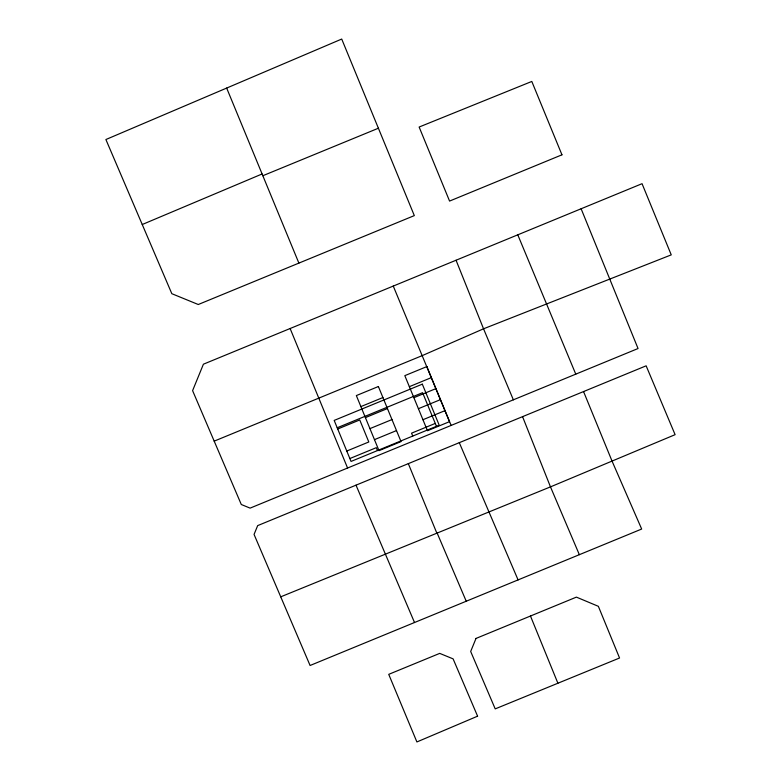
<?xml version="1.0" encoding="UTF-8"?>
<svg xmlns="http://www.w3.org/2000/svg" width="781" height="781" viewBox="0 0 781 781"><rect width="100%" height="100%" fill="white"/><g stroke="black" fill="none" stroke-linecap="round" stroke-linejoin="round"><path stroke-width="1.17" d="M142.24 224.518L262.104 173.968M581.113 208.752L638.048 348.531L250.105 508.128L241.29 504.506L192.595 390.646L203.411 364.2L642.05 183.691L671.25 254.87L483.546 328.801L422.326 355.58L214.179 441.138M262.826 175.735L378.394 128.23L414.32 215.605L198.267 304.512L171.83 293.695L105.894 139.526L341.717 39.05L378.394 128.23M360.881 406.598L382.915 397.539M409.351 386.673L431.385 377.613M337.207 427.763L422.589 392.677L436.462 426.309M337.714 429.003L359.748 419.944L368.808 441.978L346.774 451.037M365.41 417.61L387.444 408.551M413.881 397.685L435.915 388.626M369.94 428.623L391.974 419.563M418.411 408.697L440.445 399.638M374.47 439.644L396.504 430.585M422.941 419.719L444.975 410.66M349.859 458.545L376.305 447.669L377.496 450.559M435.271 423.419L411.558 433.172L412.749 436.062M583.544 391.545L612.128 461.298L641.67 529.04L310.086 665.49L254.059 534.429L257.671 525.613L646.141 365.82L675.106 434.666L550.478 486.875L280.73 596.83M459.296 442.671L518.086 579.922M579.346 554.676L550.478 486.875L522.557 416.654M437.145 533.042L466.247 601.263M356.009 485.167L414.516 622.516M513.371 399.833L483.546 328.801L456.055 260.249M393.263 286.071L451.145 425.42M517.793 234.856L575.773 374.158M226.666 88.077L298.889 263.109M290.122 328.518L347.574 468.014M408.317 463.631L436.852 533.189M530.475 616.033L557.907 683.258M476.019 638.428L470.679 651.481L495.213 708.884L619.558 658.002L598.363 606.32L576.398 597.123L476.019 638.428M477.591 716.177L416.898 741.95L388.733 674.345L439.713 653.385L453.097 658.861L477.591 716.177M561.959 154.814L449.573 201.078L419.133 127.039L531.802 81.449L561.959 154.814M378.385 386.517L356.351 395.576L379 450.657L401.034 441.597L378.385 386.517M426.856 366.592L404.822 375.651L427.471 430.731L449.505 421.672L426.856 366.592M422.326 384.164L334.18 420.412L351.05 461.434L439.195 425.186L422.326 384.164"/></g></svg>
